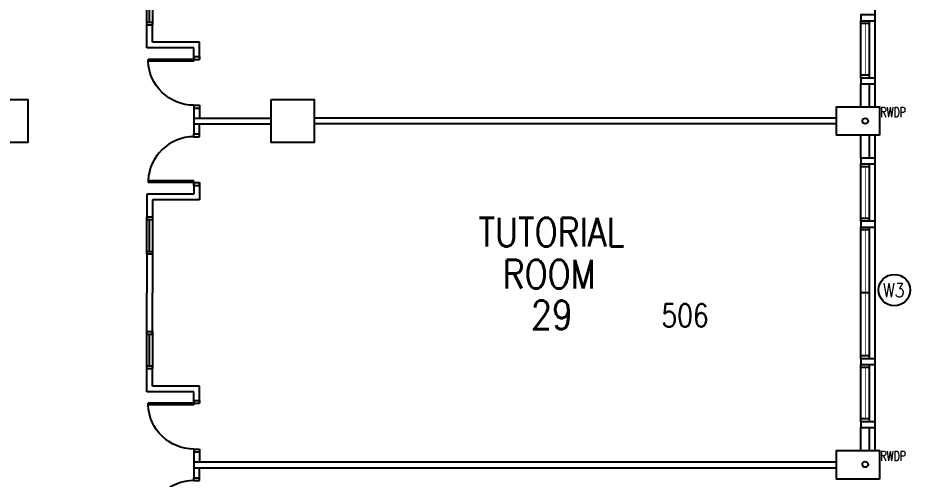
# Model space of a CAD drawing. Extents: x 2266480 to 2632177, y -858634 to -757244.
# Drawn here: x 2574749 to 2590334, y -808674 to -800624 of the extents above; entities that cross this region are included whole.
import ezdxf

# ---------------------------------------------------------------- set-up
doc = ezdxf.new("R2010")
doc.units = 0
doc.header["$LTSCALE"] = 10
doc.header["$MEASUREMENT"] = 0
doc.layers.get('0').update_dxf_attribs({"linetype": 'CONTINUOUS'})
for name, color, linetype in [('COL', 3, 'CONTINUOUS'), ('DOOR', 5, 'CONTINUOUS'), ('DR', 7, 'CONTINUOUS'), ('LINE', 7, 'CONTINUOUS'), ('partition', 7, 'CONTINUOUS'), ('RWDP', 145, 'CONTINUOUS'), ('stair', 7, 'CONTINUOUS'), ('T50', 4, 'CONTINUOUS'), ('WALL', 2, 'CONTINUOUS'), ('WIN', 5, 'CONTINUOUS'), ('WIN-T', 7, 'CONTINUOUS')]:
    doc.layers.add(name, color=color, linetype=linetype)
doc.styles.add('DIMTEXT', font='romans.shx', dxfattribs={"width": 0.8, "height": 400})
doc.styles.add('ROMANS', font='romans')

# ---------------------------------------------------------------- blocks, each defined once
blk = doc.blocks.new('FG')
at = {"layer": 'LINE', "linetype": 'Continuous'}
for points in [[(0, 0), (50, 0), (50, 100), (0, 100)], [(600, 0), (650, 0), (650, 100), (600, 100)]]:
    blk.add_lwpolyline(points, close=True, dxfattribs=at)
at = {"layer": 'LINE', "color": 5, "linetype": 'Continuous'}
for points in [[(600, 100), (50, 100)], [(50, 0), (600, 0)]]:
    blk.add_lwpolyline(points, dxfattribs=at)
at = {"layer": 'LINE', "color": 1, "linetype": 'Continuous'}
blk.add_lwpolyline([(50, 50), (600, 50)], dxfattribs=at)
blk = doc.blocks.new('D900')
at = {"layer": 'DOOR', "color": 7}
for p, q in [((50, 100), (50, 899)), ((80, 899), (50, 899)), ((80, 100), (80, 899)), ((0, 100), (0, 0)), ((0, 100), (50, 100)), ((0, 0), (50, 0)), ((50, 100), (50, 0)), ((50, 100), (80, 100)), ((850, 100), (850, 0)), ((850, 100), (900, 100)), ((850, 0), (900, 0)), ((900, 100), (900, 0))]:
    blk.add_line(p, q, dxfattribs=at)
blk.add_arc((50, 100), 800, 0, 87.8509, dxfattribs=at)

msp = doc.modelspace()

# ---------------------------------------------------------------- linework, layer by layer
at = {"color": 0}
for p, q in [((2589724.5, -802174.1), (2589724.5, -796674.1)), ((2577824.5, -801149.1), (2576999.5, -801149.1)), ((2577924.5, -801049.1), (2577099.5, -801049.1)), ((2577824.5, -801349.1), (2577824.5, -801149.1)), ((2577924.5, -801349.1), (2577924.5, -801049.1)), ((2589724.5, -808174.1), (2589724.5, -802674.1)), ((2577824.5, -803499.1), (2577824.5, -803699.1)), ((2577924.5, -803499.1), (2577924.5, -803799.1)), ((2577824.5, -803699.1), (2576999.5, -803699.1)), ((2577924.5, -803799.1), (2577099.5, -803799.1)), ((2577924.5, -807049.1), (2577099.5, -807049.1)), ((2577924.5, -807349.1), (2577924.5, -807049.1)), ((2577824.5, -807149.1), (2576999.5, -807149.1)), ((2577824.5, -807349.1), (2577824.5, -807149.1))]:
    msp.add_line(p, q, dxfattribs=at)
at = {"layer": 'COL', "color": 0}
for points in [[(2574174.5, -802049.1), (2574924.5, -802049.1), (2574924.5, -802799.1), (2574174.5, -802799.1)], [(2579174.5, -802049.1), (2579924.5, -802049.1), (2579924.5, -802799.1), (2579174.5, -802799.1)], [(2589799.5, -802674.1), (2589049.5, -802674.1), (2589049.5, -802174.1), (2589799.5, -802174.1)], [(2589799.5, -808674.1), (2589049.5, -808674.1), (2589049.5, -808174.1), (2589799.5, -808174.1)]]:
    msp.add_lwpolyline(points, close=True, dxfattribs=at)
at = {"layer": 'DR', "color": 0}
for p, q in [((2576999.5, -804699.1), (2576999.5, -805424.1)), ((2577099.5, -804699.1), (2577099.5, -805424.1)), ((2576999.5, -806149.1), (2576999.5, -805424.1)), ((2577099.5, -806149.1), (2577099.5, -805424.1))]:
    msp.add_line(p, q, dxfattribs=at)
at = {"layer": 'partition', "color": 0}
for p, q in [((2577824.5, -802199.1), (2577824.5, -802649.1)), ((2577924.5, -802199.1), (2577924.5, -802374.1)), ((2577824.5, -802374.1), (2579174.5, -802374.1)), ((2577824.5, -802374.1), (2578474.5, -802374.1)), ((2589049.5, -802374.1), (2579924.5, -802374.1)), ((2577824.5, -802474.1), (2579174.5, -802474.1)), ((2577824.5, -802474.1), (2578474.5, -802474.1)), ((2577924.5, -802649.1), (2577924.5, -802474.1)), ((2589049.5, -802474.1), (2579924.5, -802474.1)), ((2577824.5, -808199.1), (2577824.5, -808649.1)), ((2577924.5, -808199.1), (2577924.5, -808374.1)), ((2577824.5, -808374.1), (2589049.5, -808374.1)), ((2577824.5, -808474.1), (2589049.5, -808474.1)), ((2577924.5, -808649.1), (2577924.5, -808474.1))]:
    msp.add_line(p, q, dxfattribs=at)
at = {"layer": 'RWDP', "color": 0}
for centre in [(2589549.5, -802424.1), (2589549.5, -808417)]:
    msp.add_circle(centre, 50, dxfattribs=at)
at = {"layer": 'stair', "color": 0}
for p, q in [((2576999.5, -801149.1), (2576999.5, -800699.1)), ((2577099.5, -801049.1), (2577099.5, -800699.1)), ((2576999.5, -803699.1), (2576999.5, -804149.1)), ((2577099.5, -803799.1), (2577099.5, -804149.1)), ((2576999.5, -804699.1), (2576999.5, -805424.1)), ((2577099.5, -804699.1), (2577099.5, -805424.1)), ((2576999.5, -806149.1), (2576999.5, -805424.1)), ((2577099.5, -806149.1), (2577099.5, -805424.1)), ((2576999.5, -807149.1), (2576999.5, -806699.1)), ((2577099.5, -807049.1), (2577099.5, -806699.1))]:
    msp.add_line(p, q, dxfattribs=at)
at = {"layer": 'WALL', "color": 0}
for p, q in [((2589474.5, -802174.1), (2589474.5, -801774.1)), ((2589624.5, -802174.1), (2589624.5, -801774.1)), ((2589474.5, -803074.1), (2589474.5, -802674.1)), ((2589624.5, -803074.1), (2589624.5, -802674.1)), ((2589474.5, -808174.1), (2589474.5, -807774.1)), ((2589624.5, -808174.1), (2589624.5, -807774.1))]:
    msp.add_line(p, q, dxfattribs=at)
for points in [[(2589724.5, -800574.1), (2589474.5, -800574.1), (2589474.5, -800674.1), (2589724.5, -800674.1)], [(2589724.5, -801674.1), (2589474.5, -801674.1), (2589474.5, -801774.1), (2589724.5, -801774.1)], [(2589724.5, -803074.1), (2589474.5, -803074.1), (2589474.5, -803174.1), (2589724.5, -803174.1)], [(2589724.5, -804174.1), (2589474.5, -804174.1), (2589474.5, -804274.1), (2589724.5, -804274.1)], [(2589724.5, -806574.1), (2589474.5, -806574.1), (2589474.5, -806674.1), (2589724.5, -806674.1)], [(2589724.5, -807674.1), (2589474.5, -807674.1), (2589474.5, -807774.1), (2589724.5, -807774.1)]]:
    msp.add_lwpolyline(points, close=True, dxfattribs=at)
at = {"layer": 'WIN', "color": 0}
for p, q in [((2589474.5, -801674.1), (2589474.5, -800674.1)), ((2589624.5, -800724.1), (2589474.5, -800724.1)), ((2589624.5, -801674.1), (2589624.5, -800674.1)), ((2589624.5, -801624.1), (2589474.5, -801624.1)), ((2589474.5, -804174.1), (2589474.5, -803174.1)), ((2589624.5, -804174.1), (2589624.5, -803174.1)), ((2589624.5, -803224.1), (2589474.5, -803224.1)), ((2589624.5, -804124.1), (2589474.5, -804124.1)), ((2589474.5, -806574.1), (2589474.5, -804274.1)), ((2589624.5, -806574.1), (2589624.5, -804274.1)), ((2589624.5, -804324.1), (2589474.5, -804324.1)), ((2589624.5, -805424.1), (2589474.5, -805424.1)), ((2589624.5, -806524.1), (2589474.5, -806524.1)), ((2589474.5, -807674.1), (2589474.5, -806674.1)), ((2589624.5, -806724.1), (2589474.5, -806724.1)), ((2589624.5, -807674.1), (2589624.5, -806674.1)), ((2589624.5, -807624.1), (2589474.5, -807624.1))]:
    msp.add_line(p, q, dxfattribs=at)
at = {"layer": 'WIN', "color": 0, "const_width": 10, "flags": 128}
for points in [[(2589549.5, -800724.1), (2589549.5, -801624.1)], [(2589549.5, -804124.1), (2589549.5, -803224.1)], [(2589549.5, -806524.1), (2589549.5, -804324.1)], [(2589549.5, -806724.1), (2589549.5, -807624.1)]]:
    msp.add_lwpolyline(points, dxfattribs=at)
at = {"layer": 'WIN-T', "color": 0}
msp.add_circle((2590058.9, -805375.5), 275, dxfattribs=at)

# ---------------------------------------------------------------- block references
at = {"layer": 'LINE', "color": 0, "xscale": -1, "rotation": 270}
for p in [(2576999.5, -800749.1), (2576999.5, -804749.1), (2576999.5, -806749.1)]:
    msp.add_blockref('FG', p, dxfattribs=at)
at = {"layer": 'stair', "color": 0, "xscale": -1, "rotation": 90}
for p in [(2577924.5, -801299.1), (2577924.5, -807299.1)]:
    msp.add_blockref('D900', p, dxfattribs=at)
at = {"layer": 'stair', "color": 0, "rotation": 90}
for p in [(2577924.5, -803549.1), (2577924.5, -809549.1)]:
    msp.add_blockref('D900', p, dxfattribs=at)

# ---------------------------------------------------------------- texts
at = {"linetype": 'Continuous', "ltscale": 0.6, "style": 'DIMTEXT', "width": 0.8}
msp.add_text('506', height=400, dxfattribs=at).set_placement((2585991.3, -806017.6))
at = {"layer": 'RWDP', "color": 0, "style": 'ROMANS', "width": 0.7}
for p in [(2589814.9, -802354.9), (2589814.9, -808354.9)]:
    msp.add_text('RWDP', height=170, dxfattribs=at).set_placement(p)
at = {"layer": 'T50', "color": 0, "style": 'ROMANS', "width": 0.85}
for s, p in [('TUTORIAL', (2582793.1, -804613.6)), ('ROOM', (2583218.5, -805346.2)), ('29', (2583712.5, -806057.1))]:
    msp.add_text(s, height=500, dxfattribs=at).set_placement(p)
at = {"layer": 'WIN-T', "color": 0, "style": 'ROMANS', "width": 0.8}
msp.add_text('W3', height=250, dxfattribs=at).set_placement((2589858.2, -805501.3))

doc.saveas('drawing.dxf')
